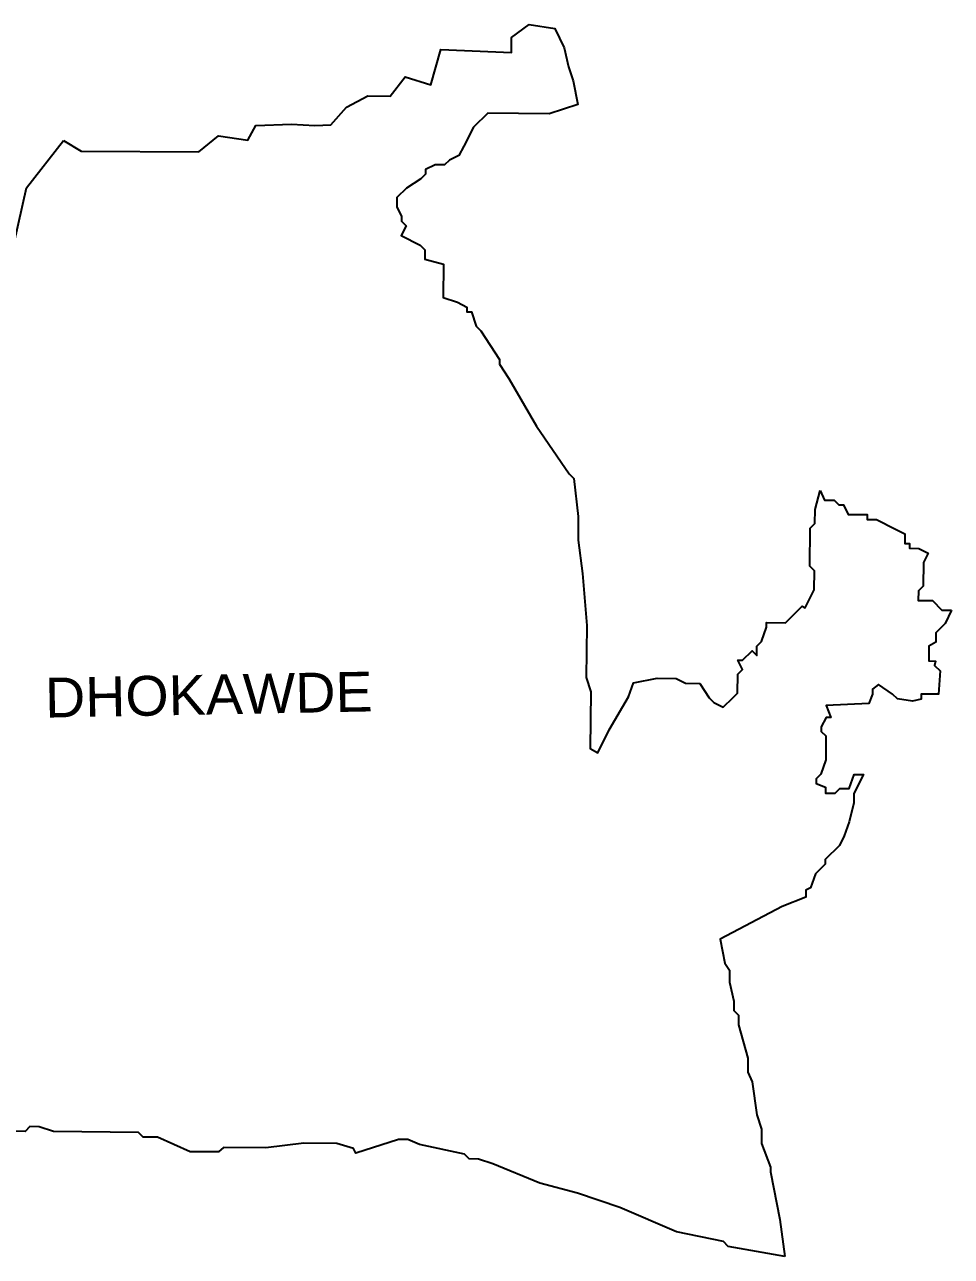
# Model space of a CAD drawing. Header units: metres. Extents: x 266312 to 279757, y 2076885 to 2101305.
# Drawn here: x 277227 to 279757, y 2076933 to 2080297 of the extents above; entities that cross this region are included whole.
import ezdxf

# ---------------------------------------------------------------- set-up
doc = ezdxf.new("R2010")
doc.units = ezdxf.units.M
for name, color, linetype in [('TALUKA BOUNDRY', 150, 'Continuous'), ('VILLAGE BOUNDRY', 10, 'Continuous'), ('VILLAGE NAME', 250, 'Continuous')]:
    doc.layers.add(name, color=color, linetype=linetype)

msp = doc.modelspace()

# ---------------------------------------------------------------- linework, layer by layer
at = {"layer": 'TALUKA BOUNDRY'}
msp.add_polyline3d([(277333.1, 2079980.1, 0), (277380.7, 2079951.4, 0), (277702.2, 2079949, 0), (277756.3, 2079992.8, 0), (277836.5, 2079981.5, 0), (277858.2, 2080021.2, 0), (277955.5, 2080024.5, 0), (278018.9, 2080020.8, 0), (278062.7, 2080023.2, 0), (278105.5, 2080071.6, 0), (278105.5, 2080071.6, 0), (278163.7, 2080102, 0), (278163.7, 2080102, 0), (278224.4, 2080101.3, 0), (278265.9, 2080154.1, 0), (278336.1, 2080132.5, 0), (278362.7, 2080228.5, 0), (278555.8, 2080220.3, 0), (278556.2, 2080261.7, 0), (278604.6, 2080296.7, 0)], dxfattribs=at)
at = {"layer": 'VILLAGE BOUNDRY'}
for points in [[(278604.6, 2080296.7), (278674.5, 2080285.7), (278699.8, 2080233.7), (278712.2, 2080181.8), (278724.7, 2080142.9), (278737, 2080078.2), (278659.2, 2080053.1), (278491.2, 2080054.8), (278452, 2080016.4), (278425.6, 2079965), (278412.4, 2079939.2), (278386.4, 2079926.6), (278373.3, 2079913.8), (278347.5, 2079914), (278321.5, 2079901.4), (278321.4, 2079888.5), (278308.4, 2079875.6), (278269.3, 2079850.2), (278243.2, 2079824.6), (278242.9, 2079798.7), (278255.6, 2079772.7), (278255.4, 2079759.8), (278268.3, 2079746.8), (278255.1, 2079721.1), (278306.6, 2079694.6), (278319.3, 2079681.6), (278319, 2079655.8), (278370.6, 2079642.3), (278369.7, 2079551.8), (278408.4, 2079538.5), (278434, 2079525.4), (278433.9, 2079512.4), (278446.9, 2079512.3), (278459.4, 2079473.3), (278472.2, 2079460.3), (278497.7, 2079421.3), (278523.1, 2079382.2), (278523, 2079369.3), (278548.5, 2079330.2), (278624.7, 2079200.2), (278713.9, 2079070), (278726.7, 2079056.9), (278738.6, 2078953.4), (278737.9, 2078888.7), (278749.9, 2078798.1), (278761.5, 2078655.8), (278760, 2078513.6), (278772.5, 2078474.7), (278771, 2078319.6), (278791.7, 2078307.8), (278823.2, 2078370.8), (278875.8, 2078460.7), (278889.1, 2078499.4), (278953.9, 2078511.7), (279005.6, 2078511.1), (279031.4, 2078497.9), (279070.1, 2078497.5), (279095.6, 2078458.5), (279108.4, 2078445.5), (279134.1, 2078432.3), (279160.2, 2078457.9), (279173.3, 2078470.7), (279173.8, 2078522.4), (279186.9, 2078535.2), (279174.2, 2078561.1), (279187.1, 2078561), (279213.3, 2078586.6), (279226, 2078573.6), (279226.3, 2078599.4), (279239.3, 2078612.2), (279252.7, 2078650.9), (279252.8, 2078663.8), (279304.5, 2078663.3), (279350.2, 2078708.1), (279357.9, 2078704.1), (279383, 2078753), (279383.5, 2078804.7), (279370.7, 2078817.8), (279371.8, 2078921.2), (279384.8, 2078934), (279385.2, 2078972.7), (279398.7, 2079024.3)], [(277198.1, 2079700.7), (277231.8, 2079851.3), (277333.1, 2079980.1)], [(279398.7, 2079024.3), (279411.3, 2078998.3), (279437.2, 2078998.1), (279450, 2078985), (279462.9, 2078984.9), (279475.6, 2078958.9), (279527.3, 2078958.4), (279527.1, 2078945.4), (279553, 2078945.2), (279604.5, 2078918.8), (279630.2, 2078905.6), (279629.9, 2078879.7), (279642.8, 2078879.6), (279642.7, 2078866.7), (279668.5, 2078866.4), (279694.3, 2078853.3), (279681.1, 2078827.5), (279680.4, 2078762.9), (279667.4, 2078750.1), (279667.1, 2078724.2), (279705.9, 2078723.9), (279731.5, 2078697.7), (279757.3, 2078697.5)], [(279757.3, 2078697.5), (279740.7, 2078661.4), (279714.6, 2078635.7), (279714.5, 2078609.8), (279695.9, 2078599), (279695.9, 2078559.2), (279714.1, 2078558), (279711.4, 2078546.8), (279726.8, 2078532), (279721.9, 2078467.7), (279674.6, 2078467.7), (279674.5, 2078454.8), (279650.8, 2078448.9)], [(279650.8, 2078448.9), (279609.8, 2078455.2), (279596.9, 2078468.2), (279558.3, 2078494.4), (279541.9, 2078481.5), (279541.9, 2078468.3), (279532, 2078442.8), (279415.4, 2078437.2), (279428.2, 2078404.8), (279415.2, 2078404.8), (279402.1, 2078379), (279402, 2078366.1), (279414.4, 2078354.4), (279414.4, 2078288.4), (279401.1, 2078249.6), (279388.1, 2078236.8), (279388, 2078223.8), (279413.7, 2078214.2), (279413.7, 2078197.5), (279439.6, 2078197.5), (279452.7, 2078210.2), (279478.5, 2078210.2), (279491.8, 2078249), (279517.6, 2078248.8), (279491.4, 2078197.2)], [(279491.4, 2078197.2), (279491.2, 2078171.3), (279477.9, 2078119.6), (279464.6, 2078080.9), (279451.5, 2078055.1), (279412.4, 2078016.5), (279412.3, 2078003.6), (279386.2, 2077977.9), (279373, 2077939.1), (279359.9, 2077932.8), (279359.9, 2077913.3), (279294.9, 2077887.9), (279126, 2077798.6), (279138.5, 2077733.7), (279151.3, 2077714.2), (279151.1, 2077681.9), (279163.6, 2077630), (279163.5, 2077604.1), (279176.1, 2077591.1), (279176.1, 2077565.2), (279201.3, 2077474.4)], [(279201.3, 2077474.4), (279201.1, 2077435.6), (279213.8, 2077409.6), (279226.1, 2077318.9), (279238.8, 2077279.9), (279238.5, 2077241.1), (279263.8, 2077176.2), (279263.8, 2077163.3), (279288.7, 2077033.6), (279302.5, 2076932.7)], [(279302.5, 2076932.7), (279147.9, 2076960), (279135.1, 2076973), (279006.3, 2077000), (278852, 2077065.9), (278736.3, 2077105.6), (278633.3, 2077132.4), (278504.7, 2077185.2), (278466.1, 2077198.4), (278440.2, 2077198.7), (278427.5, 2077211.7), (278305.1, 2077238.6), (278273, 2077251.8), (278247.2, 2077252), (278130.7, 2077214.4), (278124.3, 2077227.3), (278079.3, 2077240.7), (277989, 2077241.5), (277885.6, 2077229.5), (277769.4, 2077230.5), (277756.4, 2077217.8), (277679, 2077218.5), (277589, 2077258), (277550.3, 2077258.3), (277537.5, 2077271.3), (277305.2, 2077273.4), (277266.6, 2077286.7), (277240.8, 2077287), (277227.8, 2077274.1), (277202, 2077274.4)]]:
    msp.add_lwpolyline(points, dxfattribs=at)

# ---------------------------------------------------------------- texts
at = {"layer": 'VILLAGE NAME', "insert": (277281.2, 2078512.7), "char_height": 108.748, "attachment_point": 1, "rotation": 1.1028}
msp.add_mtext_dynamic_manual_height_columns('{\\fArial|b0|i0|c0|p34;DHOKAWDE}', width=726.929, gutter_width=543.7, heights=[0], dxfattribs=at)

doc.saveas('drawing.dxf')
